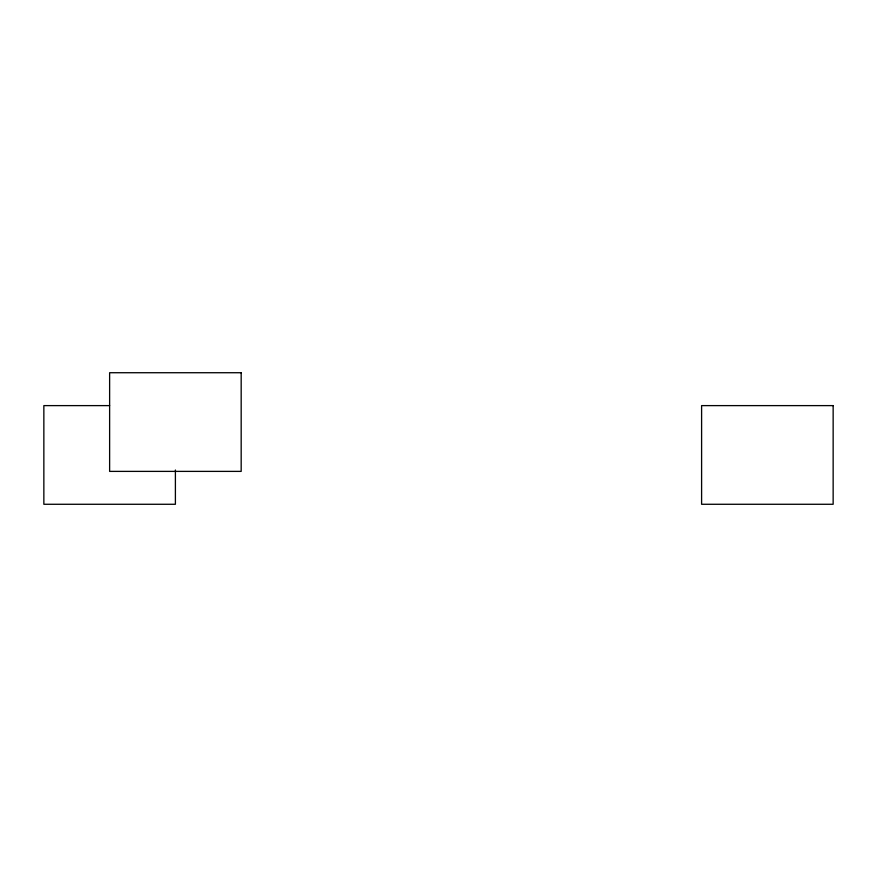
<?xml version="1.0" encoding="UTF-8"?>
<svg xmlns="http://www.w3.org/2000/svg" width="877" height="877" viewBox="0 0 877 877"><rect width="100%" height="100%" fill="white"/><g stroke="black" fill="none" stroke-linecap="round" stroke-linejoin="round"><path stroke-width="1.32" d="M109.625 405.612L43.85 405.612L43.85 504.275L175.4 504.275L175.4 470.017M241.175 372.725L109.625 372.725L109.625 471.387L241.175 471.387L241.175 372.725M833.15 405.612L701.6 405.612L701.6 504.275L833.15 504.275L833.15 405.612"/></g></svg>
